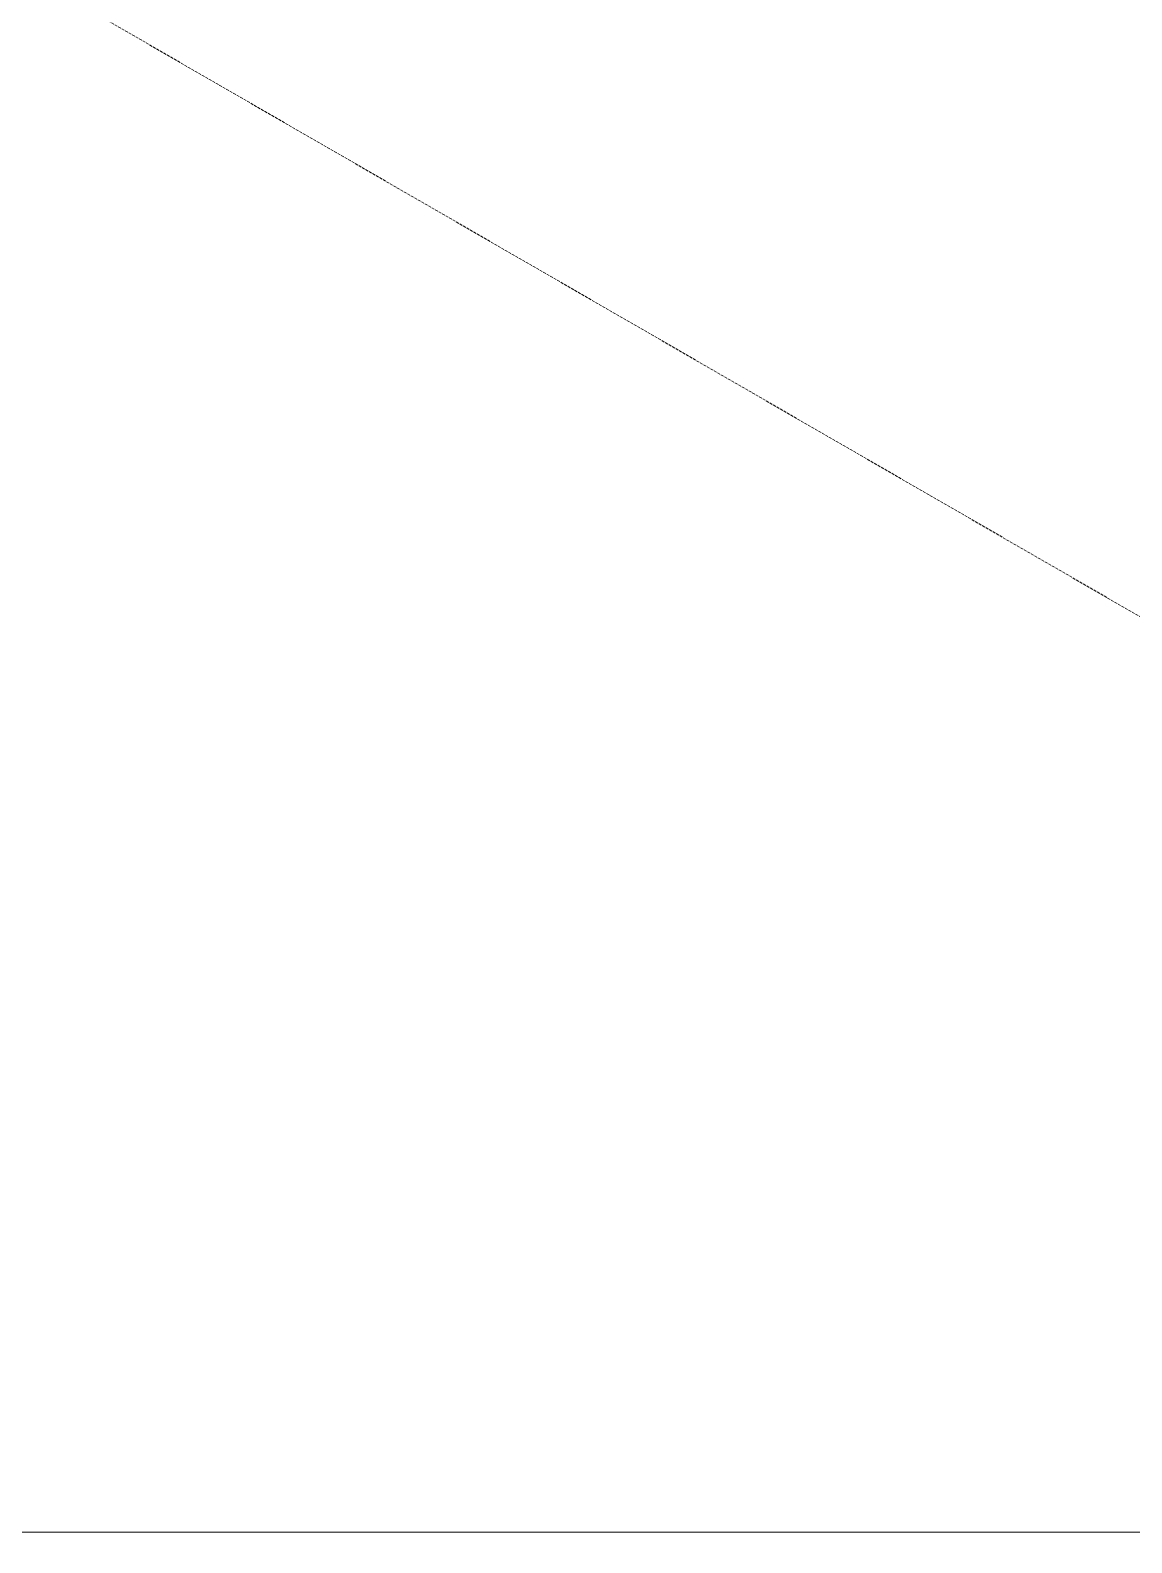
# Model space of a CAD drawing. Extents: x -23436 to 4767, y -4638 to 9755.
# Drawn here: x -16583.8 to -16487.9, y 7738.1 to 7869.7 of the extents above; entities that cross this region are included whole.
import ezdxf

# ---------------------------------------------------------------- set-up
doc = ezdxf.new("R2010")
doc.units = 0
doc.linetypes.add('CABLIN', pattern=[0.35, 0.25, -0.1])
doc.layers.get('0').update_dxf_attribs({"lineweight": 13})
doc.layers.add('Demarcação 1', color=252, linetype='Continuous', lineweight=9)
doc.layers.add('FOLHA MB', color=7, linetype='Continuous', lineweight=13)
doc.layers.add('MB Logo', color=255, linetype='Continuous')

# ---------------------------------------------------------------- blocks, each defined once
blk = doc.blocks.new('A$C169d8357')
at = {"layer": 'FOLHA MB', "color": 1}
blk.add_line((1109.819729935291, 356.7241363246958), (70, 356.7241363246958), dxfattribs=at)

msp = doc.modelspace()

# ---------------------------------------------------------------- hatches: boundary and pattern name
at = {"layer": 'Demarcação 1'}
h = msp.add_hatch(color=9, dxfattribs=at)
h.set_gradient(color1=(192, 192, 192), one_color=1, tint=1, name='CYLINDER')
edge = h.paths.add_edge_path()
edge.add_line((-16681.36753825982, 8030.847396369743), (-16681.36753825982, 8017.407396369741))
edge.add_line((-16681.36753825982, 8017.407396369712), (-16663.44759982811, 8007.061315092633))
edge.add_ellipse((-16662.61499342902, 8002.771448551368), major_axis=(-2.405775771988733, 4.166925868702711), ratio=0.5773502691896255, start_angle=300.8347082678111, end_angle=329.165291732172, ccw=False)
edge.add_line((-16661.78238702947, 8006.09990403494), (-16557.75980249243, 7946.042436850561))
edge.add_ellipse((-16556.78294096186, 7941.715245582785), major_axis=(-2.405775771988733, 4.166925868702711), ratio=0.5773502691896255, start_angle=298.3144101084296, end_angle=331.6855898879626, ccw=False)
edge.add_line((-16555.80607943072, 7944.914454315045), (-16465.19632113874, 7892.600885973994))
edge.add_ellipse((-16464.21945960841, 7888.273694706366), major_axis=(-2.405775771988733, 4.166925868702711), ratio=0.5773502691896255, start_angle=298.3144101104981, end_angle=331.68558988796246, ccw=False)
edge.add_line((-16463.24259807761, 7891.472903438447), (-16419.5699459455, 7866.258485973969))
edge.add_ellipse((-16418.5930844147, 7861.93129470637), major_axis=(-2.405775771988733, 4.166925868702711), ratio=0.5773502691896255, start_angle=239.31726136607142, end_angle=331.68558988665177, ccw=False)
edge.add_line((-16417.65510367379, 7865.152951272858), (-16411.60945555868, 7861.662494706366))
edge.add_line((-16411.6094555588, 7861.662494706379), (-16399.97007413189, 7868.382494706351))
edge.add_line((-16399.97007413184, 7868.382494706351), (-16681.36753825982, 8030.847396369729))

# ---------------------------------------------------------------- linework, layer by layer
at = {"color": 106, "linetype": 'CABLIN'}
msp.add_line((-16347.6691884432, 7738.113324670776), (-16681.36753825982, 7930.774156765357), dxfattribs=at)

# ---------------------------------------------------------------- block references
at = {"layer": 'MB Logo'}
msp.add_blockref('A$C169d8357', (-17506.376872715, 7382.321038242866), dxfattribs=at)

doc.saveas('drawing.dxf')
